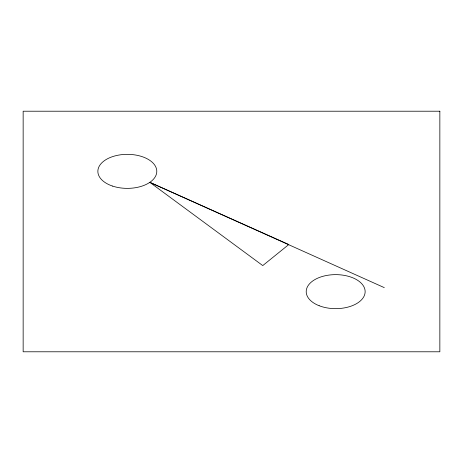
<?xml version="1.0" encoding="UTF-8"?>
<svg xmlns="http://www.w3.org/2000/svg" width="463" height="463" viewBox="0 0 463 463"><rect width="100%" height="100%" fill="white"/><g stroke="black" fill="none" stroke-linecap="round" stroke-linejoin="round"><path stroke-width="0.69" d="M149.896 182.381L288.796 244.533L262.752 265.583L149.896 182.381L384.29 287.633M439.85 111.213L23.15 111.213L23.15 351.787L439.85 351.787L439.85 111.213M319.163 305.73A29.464 17.009 0 0 0 365.064 292.859A29.464 17.009 0 0 0 322.804 276.342A29.464 17.009 0 0 0 319.163 305.73M112.59 186.091A29.464 17.015 0 0 0 156.789 171.356A29.464 17.015 0 0 0 112.59 156.621A29.464 17.015 0 0 0 112.59 186.091"/></g></svg>
